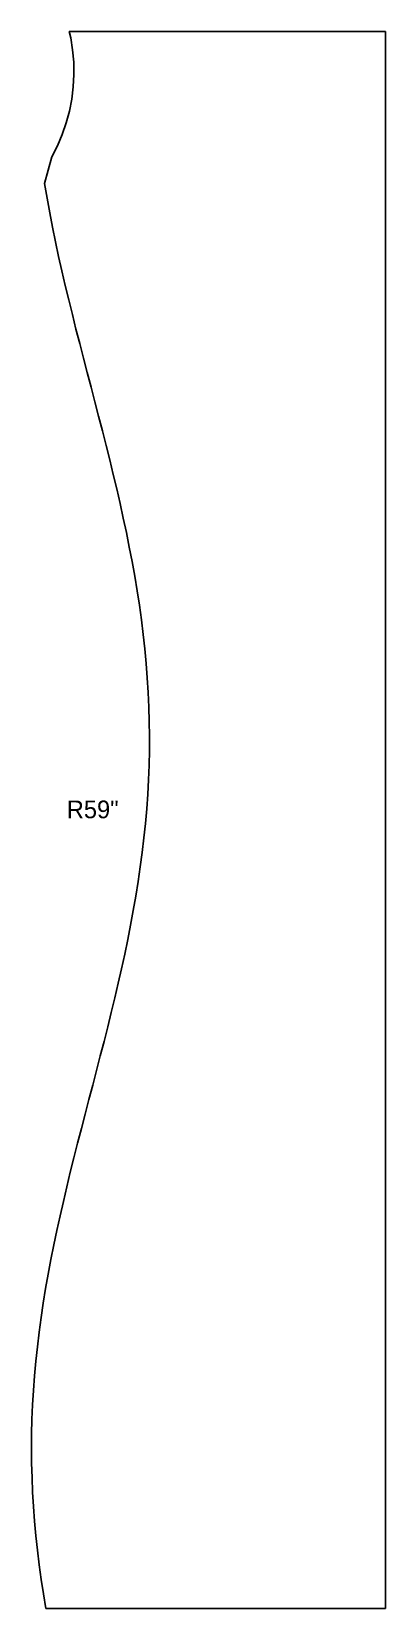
# Model space of a CAD drawing. Header units: inches. Extents: x 42 to 48, y 0 to 26.7.
import ezdxf
from ezdxf.enums import TextEntityAlignment as Align

# ---------------------------------------------------------------- set-up
doc = ezdxf.new("R2010")
doc.units = ezdxf.units.IN

msp = doc.modelspace()

# ---------------------------------------------------------------- linework, layer by layer
at = {"layer": 'OUTLINE'}
msp.add_lwpolyline([(48, 0), (42.243, 0), (42.202, 0.246), (42.165, 0.492), (42.131, 0.739), (42.101, 0.985), (42.075, 1.231), (42.052, 1.477), (42.034, 1.724), (42.019, 1.97), (42.009, 2.216), (42.002, 2.462), (42, 2.709), (42.002, 2.955), (42.008, 3.201), (42.018, 3.447), (42.032, 3.693), (42.051, 3.94), (42.073, 4.186), (42.099, 4.432), (42.129, 4.678), (42.162, 4.925), (42.199, 5.171), (42.239, 5.417), (42.283, 5.663), (42.329, 5.91), (42.378, 6.156), (42.43, 6.402), (42.484, 6.648), (42.54, 6.894), (42.598, 7.141), (42.658, 7.387), (42.72, 7.633), (42.782, 7.879), (42.845, 8.126), (42.909, 8.372), (42.974, 8.618), (43.038, 8.864), (43.102, 9.111), (43.166, 9.357), (43.229, 9.603), (43.292, 9.849), (43.353, 10.095), (43.412, 10.342), (43.47, 10.588), (43.526, 10.834), (43.58, 11.08), (43.631, 11.327), (43.68, 11.573), (43.725, 11.819), (43.768, 12.065), (43.808, 12.312), (43.844, 12.558), (43.877, 12.804), (43.906, 13.05), (43.931, 13.296), (43.953, 13.543), (43.971, 13.789), (43.984, 14.035), (43.993, 14.281), (43.999, 14.528), (44, 14.774), (43.997, 15.02), (43.99, 15.266), (43.978, 15.513), (43.963, 15.759), (43.944, 16.005), (43.921, 16.251), (43.894, 16.497), (43.863, 16.744), (43.828, 16.99), (43.791, 17.236), (43.75, 17.482), (43.705, 17.729), (43.658, 17.975), (43.608, 18.221), (43.556, 18.467), (43.501, 18.714), (43.444, 18.96), (43.386, 19.206), (43.326, 19.452), (43.264, 19.698), (43.201, 19.945), (43.138, 20.191), (43.074, 20.437), (43.009, 20.683), (42.945, 20.93), (42.881, 21.176), (42.817, 21.422), (42.754, 21.668), (42.692, 21.915), (42.631, 22.161), (42.572, 22.407), (42.515, 22.653), (42.46, 22.899), (42.407, 23.146), (42.356, 23.392), (42.308, 23.638), (42.263, 23.884), (42.221, 24.131), (42.344, 24.584), (42.439, 24.769), (42.52, 24.961), (42.588, 25.158), (42.642, 25.359), (42.681, 25.564), (42.707, 25.771), (42.718, 25.979), (42.715, 26.187), (42.697, 26.395), (42.665, 26.601), (42.64, 26.707), (48, 26.707)], close=True, dxfattribs=at)

# ---------------------------------------------------------------- texts
at = {"layer": 'LABELS'}
msp.add_text('R59"', height=0.3, dxfattribs=at).set_placement((43.037, 13.533), align=Align.MIDDLE_CENTER)

doc.saveas('drawing.dxf')
